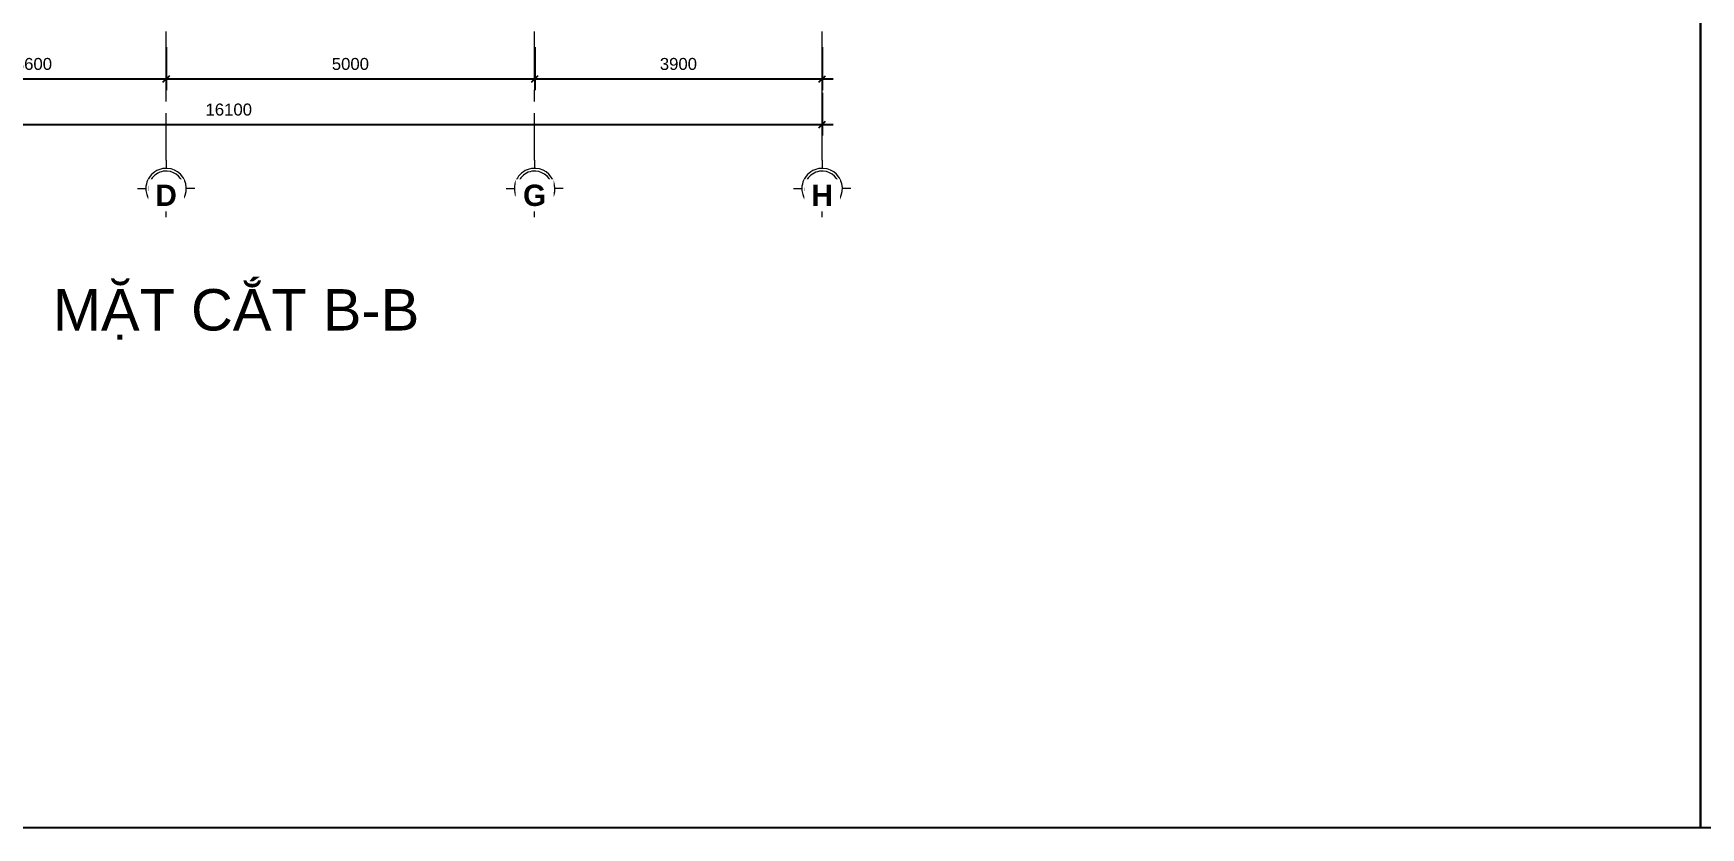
# Model space of a CAD drawing. Header units: millimetres. Extents: x 2164007 to 2324354, y -2513385 to -2308978.
# Drawn here: x 2260670 to 2283289, y -2513385 to -2502604 of the extents above; entities that cross this region are included whole.
import ezdxf

# ---------------------------------------------------------------- set-up
doc = ezdxf.new("R2010")
doc.units = ezdxf.units.MM
doc.linetypes.add('Grid Line', pattern=[22.225, 12.7, -3.175, 3.175, -3.175])
doc.layers.add('5', color=5, linetype='Continuous')
for name, color, linetype, lineweight in [('A-ANNO-DIMS', 211, 'Continuous', 9), ('G-ANNO-TEXT', 231, 'Continuous', 9), ('S-GRID', 8, 'Continuous', 9), ('S-GRID-IDEN', 8, 'Continuous', 9)]:
    doc.layers.add(name, color=color, linetype=linetype, lineweight=lineweight)
doc.styles.add('Arial_1', font='arial.ttf', dxfattribs={"height": 162.282934})
doc.styles.add('Arial_B', font='arialbd.ttf', dxfattribs={"height": 190.266788})
doc.dimstyles.new('Dim_dai_ca_vu', dxfattribs={"dimscale": 304.8, "dimtxt": 165, "dimasz": 0.292969, "dimexe": 0.492126, "dimexo": 0.0625, "dimgap": 0.393701, "dimtad": 1, "dimdec": 0, "dimzin": 0, "dimdsep": 46, "dimtxsty": 'Arial_1', "dimblk1": 'OBLIQUE', "dimblk2": 'OBLIQUE', "dimsah": 1, "dimcen": 0.09, "dimdle": 0.492126, "dimadec": 0, "dimazin": 0, "dimtfac": 1, "dimtdec": 4, "dimtix": 1, "dimtmove": 0, "dimatfit": 3, "dimfxl": 0.984252, "dimfxlon": 1, "dimtvp": 1, "dimtfill": 1, "dimtolj": 1, "dimtzin": 0, "dimarcsym": 2})

# ---------------------------------------------------------------- blocks, each defined once
blk = doc.blocks.new('Grid - Structural Grid-308830-MC B-B')
at = {"layer": 'S-GRID-IDEN'}
for p, q in [((-1236, -2071), (-1236, -2184)), ((-1623, -2459), (-1511, -2459)), ((-848, -2459), (-961, -2459)), ((-1236, -2847), (-1236, -2734))]:
    blk.add_line(p, q, dxfattribs=at)
at = {"layer": 'S-GRID-IDEN', "lineweight": 13}
for start, end in [(86.5906, 185.4173), (3.4094, 86.5906), (185.4173, 275.4173), (275.4173, 3.4094)]:
    blk.add_arc((-1236, -2459), 275, start, end, dxfattribs=at)
at = {"layer": 'S-GRID-IDEN'}
for start, end in [(86.5906, 185.4173), (3.4094, 86.5906), (185.4173, 275.4173), (275.4173, 3.4094)]:
    blk.add_arc((-1236, -2459), 238, start, end, dxfattribs=at)
blk = doc.blocks.new('_Oblique')
at = {"color": 0, "linetype": 'ByBlock', "lineweight": -2}
blk.add_line((-0.5, -0.5), (0.5, 0.5), dxfattribs=at)
blk = doc.blocks.new('*D685')
at = {"layer": 'A-ANNO-DIMS', "color": 0, "lineweight": -2}
for p, q in [((2258871, -2502793), (2258871, -2503374)), ((2262471, -2502793), (2262471, -2503374)), ((2258721, -2503224), (2262621, -2503224))]:
    blk.add_line(p, q, dxfattribs=at)
at = {"layer": 'Defpoints', "color": 0}
for p in [(2258871, -2502774), (2262471, -2502774), (2262471, -2503224)]:
    blk.add_point(p, dxfattribs=at)
at = {"layer": 'A-ANNO-DIMS', "color": 0, "lineweight": -2, "xscale": 89.296875, "yscale": 89.296875, "zscale": 89.296875, "rotation": 180}
blk.add_blockref('_Oblique', (2258871, -2503224), dxfattribs=at)
at = {"layer": 'A-ANNO-DIMS', "color": 0, "lineweight": -2, "xscale": 89.296875, "yscale": 89.296875, "zscale": 89.296875}
blk.add_blockref('_Oblique', (2262471, -2503224), dxfattribs=at)
at = {"layer": 'A-ANNO-DIMS', "color": 0, "insert": (2260671, -2503021), "char_height": 162.3, "attachment_point": 5, "style": 'Arial_1', "bg_fill": 3, "box_fill_scale": 1.1, "bg_fill_color": 256, "bg_fill_true_color": 13158600, "bg_fill_transparency": 13411708}
blk.add_mtext('\\A1;3600', dxfattribs=at)
blk = doc.blocks.new('*D686')
at = {"layer": 'A-ANNO-DIMS', "color": 0, "lineweight": -2}
for p, q in [((2262471, -2502793), (2262471, -2503374)), ((2267471, -2502793), (2267471, -2503374)), ((2262321, -2503224), (2267621, -2503224))]:
    blk.add_line(p, q, dxfattribs=at)
at = {"layer": 'Defpoints', "color": 0}
for p in [(2262471, -2502774), (2267471, -2502774), (2267471, -2503224)]:
    blk.add_point(p, dxfattribs=at)
at = {"layer": 'A-ANNO-DIMS', "color": 0, "lineweight": -2, "xscale": 89.296875, "yscale": 89.296875, "zscale": 89.296875, "rotation": 180}
blk.add_blockref('_Oblique', (2262471, -2503224), dxfattribs=at)
at = {"layer": 'A-ANNO-DIMS', "color": 0, "lineweight": -2, "xscale": 89.296875, "yscale": 89.296875, "zscale": 89.296875}
blk.add_blockref('_Oblique', (2267471, -2503224), dxfattribs=at)
at = {"layer": 'A-ANNO-DIMS', "color": 0, "insert": (2264971, -2503021), "char_height": 162.3, "attachment_point": 5, "style": 'Arial_1', "bg_fill": 3, "box_fill_scale": 1.1, "bg_fill_color": 256, "bg_fill_true_color": 13158600, "bg_fill_transparency": 13411708}
blk.add_mtext('\\A1;5000', dxfattribs=at)
blk = doc.blocks.new('*D687')
at = {"layer": 'A-ANNO-DIMS', "color": 0, "lineweight": -2}
for p, q in [((2267471, -2502793), (2267471, -2503374)), ((2271371, -2502793), (2271371, -2503374)), ((2267321, -2503224), (2271521, -2503224))]:
    blk.add_line(p, q, dxfattribs=at)
at = {"layer": 'Defpoints', "color": 0}
for p in [(2267471, -2502774), (2271371, -2502774), (2271371, -2503224)]:
    blk.add_point(p, dxfattribs=at)
at = {"layer": 'A-ANNO-DIMS', "color": 0, "lineweight": -2, "xscale": 89.296875, "yscale": 89.296875, "zscale": 89.296875, "rotation": 180}
blk.add_blockref('_Oblique', (2267471, -2503224), dxfattribs=at)
at = {"layer": 'A-ANNO-DIMS', "color": 0, "lineweight": -2, "xscale": 89.296875, "yscale": 89.296875, "zscale": 89.296875}
blk.add_blockref('_Oblique', (2271371, -2503224), dxfattribs=at)
at = {"layer": 'A-ANNO-DIMS', "color": 0, "insert": (2269421, -2503021), "char_height": 162.3, "attachment_point": 5, "style": 'Arial_1', "bg_fill": 3, "box_fill_scale": 1.1, "bg_fill_color": 256, "bg_fill_true_color": 13158600, "bg_fill_transparency": 13411708}
blk.add_mtext('\\A1;3900', dxfattribs=at)
blk = doc.blocks.new('*D688')
at = {"layer": 'A-ANNO-DIMS', "color": 0, "lineweight": -2}
for p, q in [((2255271, -2503412), (2255271, -2503993)), ((2271371, -2503412), (2271371, -2503993)), ((2255121, -2503843), (2271521, -2503843))]:
    blk.add_line(p, q, dxfattribs=at)
at = {"layer": 'Defpoints', "color": 0}
for p in [(2255271, -2503393), (2271371, -2503393), (2271371, -2503843)]:
    blk.add_point(p, dxfattribs=at)
at = {"layer": 'A-ANNO-DIMS', "color": 0, "lineweight": -2, "xscale": 89.296875, "yscale": 89.296875, "zscale": 89.296875, "rotation": 180}
blk.add_blockref('_Oblique', (2255271, -2503843), dxfattribs=at)
at = {"layer": 'A-ANNO-DIMS', "color": 0, "lineweight": -2, "xscale": 89.296875, "yscale": 89.296875, "zscale": 89.296875}
blk.add_blockref('_Oblique', (2271371, -2503843), dxfattribs=at)
at = {"layer": 'A-ANNO-DIMS', "color": 0, "insert": (2263321, -2503640), "char_height": 162.3, "attachment_point": 5, "style": 'Arial_1', "bg_fill": 3, "box_fill_scale": 1.1, "bg_fill_color": 256, "bg_fill_true_color": 13158600, "bg_fill_transparency": 1051400}
blk.add_mtext('\\A1;16100', dxfattribs=at)

msp = doc.modelspace()

# ---------------------------------------------------------------- linework, layer by layer
at = {"layer": '5'}
for points in [[(2242592.6, -2513385.3), (2283289.3, -2513385.3), (2283289.3, -2484607), (2242592.6, -2484607)], [(2283289.3, -2513385.3), (2323985.9, -2513385.3), (2323985.9, -2484607), (2283289.3, -2484607)]]:
    msp.add_lwpolyline(points, close=True, dxfattribs=at)
at = {"layer": 'S-GRID', "linetype": 'Grid Line', "ltscale": 50}
for p, q in [((2262470.7, -2504324.8), (2262470.7, -2491371.6)), ((2267470.7, -2504324.8), (2267470.7, -2491371.6)), ((2271370.7, -2504324.8), (2271370.7, -2491371.6))]:
    msp.add_line(p, q, dxfattribs=at)

# ---------------------------------------------------------------- block references
at = {"layer": 'S-GRID-IDEN'}
for p in [(2263706.4, -2502253.3), (2268706.4, -2502253.3), (2272606.4, -2502253.3)]:
    msp.add_blockref('Grid - Structural Grid-308830-MC B-B', p, dxfattribs=at)

# ---------------------------------------------------------------- next in the draw order: texts
at = {"layer": 'G-ANNO-TEXT', "color": 7, "insert": (2260933.6, -2506075.9), "char_height": 562.089, "width": 5884.164, "attachment_point": 1, "line_spacing_factor": 0.938532, "style": 'Arial_1', "bg_fill": 3, "box_fill_scale": 1.25, "bg_fill_color": 0, "bg_fill_transparency": 0}
msp.add_mtext('MẶT CẮT B-B', dxfattribs=at)
at = {"layer": 'S-GRID-IDEN', "char_height": 289.967, "attachment_point": 2, "line_spacing_factor": 0.938532, "style": 'Arial_B', "bg_fill": 3, "box_fill_scale": 1.25, "bg_fill_color": 0, "bg_fill_transparency": 0}
for s, insert, width in [('\\fArial|b1|i0|c163|p34|;D', (2262470.6, -2504657.4), 339.471), ('\\fArial|b1|i0|c163|p34|;G', (2267470.6, -2504657.4), 366.903), ('\\fArial|b1|i0|c163|p34|;H', (2271370.6, -2504657.4), 339.471)]:
    msp.add_mtext(s, dxfattribs=dict(at, insert=insert, width=width))

# ---------------------------------------------------------------- next in the draw order: dimensions: what is measured, and where the dimension line sits
at = {"layer": 'A-ANNO-DIMS'}
dim = msp.add_linear_dim(base=(2262470.7, -2503223.5), p1=(2258870.7, -2502773.5), p2=(2262470.7, -2502773.5), dimstyle='Dim_dai_ca_vu', override={"dimpost": '<>', "dimfxl": 3600}, dxfattribs=at)
dim.commit()
dim.dimension.update_dxf_attribs({"geometry": '*D685', "text_midpoint": (2260670.7, -2503020.6)})

# ---------------------------------------------------------------- next in the draw order: dimensions: what is measured, and where the dimension line sits
dim = msp.add_linear_dim(base=(2267470.7, -2503223.5), p1=(2262470.7, -2502773.5), p2=(2267470.7, -2502773.5), dimstyle='Dim_dai_ca_vu', override={"dimpost": '<>', "dimfxl": 5000}, dxfattribs=at)
dim.commit()
dim.dimension.update_dxf_attribs({"geometry": '*D686', "text_midpoint": (2264970.7, -2503020.7)})

# ---------------------------------------------------------------- next in the draw order: dimensions: what is measured, and where the dimension line sits
dim = msp.add_linear_dim(base=(2271370.7, -2503223.5), p1=(2267470.7, -2502773.5), p2=(2271370.7, -2502773.5), dimstyle='Dim_dai_ca_vu', override={"dimpost": '<>', "dimfxl": 3900}, dxfattribs=at)
dim.commit()
dim.dimension.update_dxf_attribs({"geometry": '*D687', "text_midpoint": (2269420.7, -2503020.6)})

# ---------------------------------------------------------------- next in the draw order: dimensions: what is measured, and where the dimension line sits
dim = msp.add_linear_dim(base=(2271370.7, -2503843.3), p1=(2255270.7, -2503393.3), p2=(2271370.7, -2503393.3), dimstyle='Dim_dai_ca_vu', override={"dimpost": '<>', "dimfxl": 16100}, dxfattribs=at)
dim.commit()
dim.dimension.update_dxf_attribs({"geometry": '*D688', "text_midpoint": (2263320.7, -2503640.4)})

doc.saveas('drawing.dxf')
